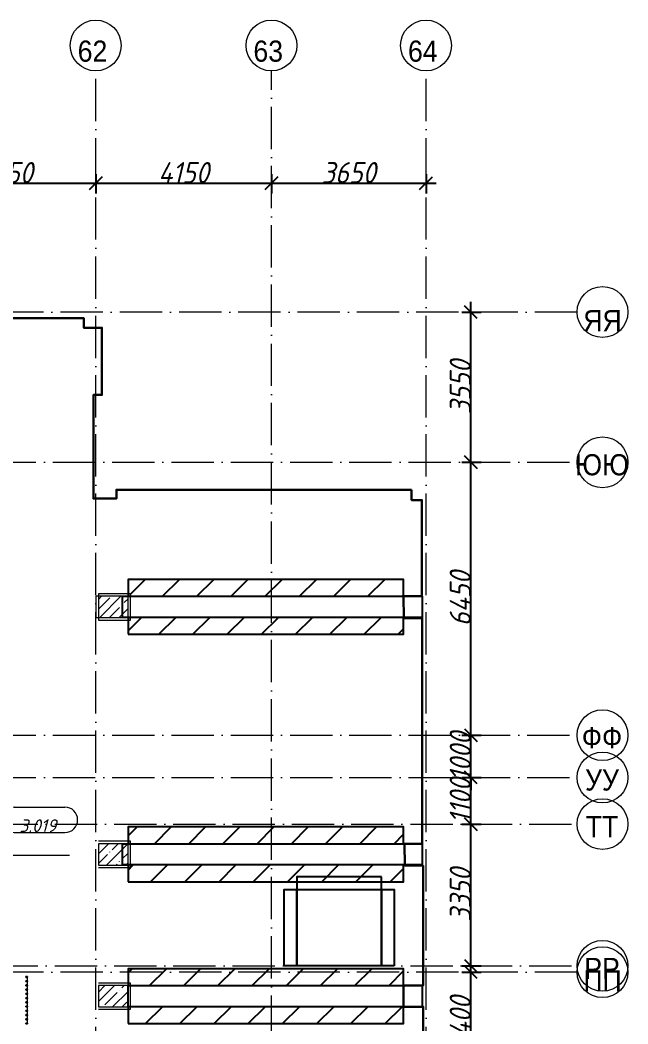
# Model space of a CAD drawing. Header units: millimetres. Extents: x 6277 to 253996, y -115614 to 184496.
# Drawn here: x 81329 to 95682, y 103683 to 127406 of the extents above; entities that cross this region are included whole.
import ezdxf

# ---------------------------------------------------------------- set-up
doc = ezdxf.new("R2010")
doc.units = ezdxf.units.MM
doc.linetypes.add('50_200_ШТРИХ_1Т_ш5_п1_п1_', pattern=[1400, 1000, -200, 0, -200])
for name, color, linetype, lineweight in [('A-ANNO-DIMS', 7, 'Continuous', 9), ('A-WALL', 7, 'Continuous', 5), ('S-COLS', 7, 'Continuous', 9), ('S-COLS-1', 7, 'Continuous', 5), ('Ограждение', 7, 'Continuous', 9), ('Ограждение-1', 7, 'Continuous', 20)]:
    doc.layers.add(name, color=color, linetype=linetype, lineweight=lineweight)
for name, color, linetype, lineweight, true_color in [('A-AREA-IDEN-1', 7, 'Continuous', 9, 0xaaaaaa), ('A-FLOR-1', 7, 'Continuous', 5, 0xc0c0c0), ('Оси-1', 7, 'Continuous', 20, 0xaaaaaa), ('Оси-2', 7, 'Continuous', 9, 0xaaaaaa), ('Оси-3', 7, '50_200_ШТРИХ_1Т_ш5_п1_п1_', 9, 0xaaaaaa)]:
    doc.layers.add(name, color=color, linetype=linetype, lineweight=lineweight, true_color=true_color)
doc.styles.add('Arial', font='arial.ttf', dxfattribs={"width": 0.9, "height": 500})
doc.styles.add('ISOCPEUR_I', font='isocpeui.ttf', dxfattribs={"height": 300})
doc.styles.add('ISOCPEUR_I_1', font='isocpeui.ttf', dxfattribs={"width": 0.9, "height": 500})
doc.dimstyles.new('ISO-2_5_0_9К_БОЛЬШОЙ', dxfattribs={"dimscale": 304.8, "dimtxt": 497.990588, "dimasz": 0.984252, "dimexe": 0.787402, "dimexo": 0, "dimgap": 0, "dimtad": 1, "dimdec": 0, "dimzin": 0, "dimdsep": 46, "dimtxsty": 'ISOCPEUR_I_1', "dimblk1": 'OBLIQUE', "dimblk2": 'OBLIQUE', "dimsah": 1, "dimcen": 0.09, "dimdle": 0.787402, "dimazin": 0, "dimtfac": 1, "dimtdec": 4, "dimtix": 1, "dimtmove": 0, "dimatfit": 3, "dimfxl": 1, "dimtvp": 1, "dimtolj": 1, "dimtzin": 0, "dimarcsym": 2})

# ---------------------------------------------------------------- blocks, each defined once
blk = doc.blocks.new('BSC_Колонна _Прямоугольная - 500х700-V241-АИ_План этажа_Стены_3')
at = {"layer": 'S-COLS-1'}
h = blk.add_hatch(dxfattribs=at)
h.set_pattern_fill('FP_169', color=256, style=0, pattern_type=2)
h.set_pattern_definition([(315, (-70131.04, 93900), (228.0985, 228.0985), []), (315, (-70131.04, 93671.9), (228.0985, 228.0985), [403.225, -80.645, 6.706, -73.939])])
h.paths.add_polyline_path([(-250, 350), (-250, -350), (250, -350), (250, 350), (-103, 350)])
for p, q in [((250, 350), (-250, 350)), ((-250, 350), (-250, -350)), ((250, -350), (250, 350)), ((-250, -350), (250, -350))]:
    blk.add_line(p, q, dxfattribs=at)
blk = doc.blocks.new('BSC_Колонна _Прямоугольная - 500х700-V242-АИ_План этажа_Стены_3')
at = {"layer": 'S-COLS-1'}
h = blk.add_hatch(dxfattribs=at)
h.set_pattern_fill('FP_170', color=256, style=0, pattern_type=2)
h.set_pattern_definition([(315, (-73481.04, 93900), (228.0985, 228.0985), []), (315, (-73481.04, 93671.9), (228.0985, 228.0985), [403.225, -80.645, 6.706, -73.939])])
h.paths.add_polyline_path([(-250, 350), (-250, -350), (250, -350), (250, 350), (86, 350)])
for p, q in [((250, 350), (-250, 350)), ((-250, 350), (-250, -350)), ((250, -350), (250, 350)), ((-250, -350), (250, -350))]:
    blk.add_line(p, q, dxfattribs=at)
blk = doc.blocks.new('BSC_Колонна _Прямоугольная - 500х700-V245-АИ_План этажа_Стены_3')
at = {"layer": 'S-COLS-1'}
h = blk.add_hatch(dxfattribs=at)
h.set_pattern_fill('FP_173', color=256, style=0, pattern_type=2)
h.set_pattern_definition([(315, (-79331.04, 93900), (228.0985, 228.0985), []), (315, (-79331.04, 93671.9), (228.0985, 228.0985), [403.225, -80.645, 6.706, -73.939])])
h.paths.add_polyline_path([(-250, 350), (-250, -350), (250, -350), (250, 350), (-101, 350)])
for p, q in [((250, 350), (-250, 350)), ((-250, 350), (-250, -350)), ((250, -350), (250, 350)), ((-250, -350), (250, -350))]:
    blk.add_line(p, q, dxfattribs=at)
blk = doc.blocks.new('О_Балясина_Труба_ГОСТ 86452 - О_Балясина_Труба_ГОСТ 8645-68 2-26159581-АИ_План этажа_Стены_3')
at = {"layer": 'Ограждение-1'}
for p, q in [((10, 20), (-10, 20)), ((-10, 20), (-10, -20)), ((-7, -17), (-7, 17)), ((-7, 17), (7, 17)), ((7, 17), (7, -17)), ((10, -20), (10, 20)), ((-10, -20), (10, -20)), ((7, -17), (-7, -17))]:
    blk.add_line(p, q, dxfattribs=at)
blk = doc.blocks.new('AAR_СКБ_Марка_помещения_1_5 ммп - Номер _ Площадь-27962135-АИ_План этажа_Стены_3')
at = {"layer": 'A-AREA-IDEN-1'}
for p, q in [((-2.99, 3), (3.01, 3)), ((-2.99, 0), (3.01, 0)), ((-3.53, -2.69), (3.53, -2.69))]:
    blk.add_line(p, q, dxfattribs=at)
for centre, start, end in [((-2.99, 1.5), 90, 270), ((3.01, 1.5), 270, 90)]:
    blk.add_arc(centre, 1.5, start, end, dxfattribs=at)
blk = doc.blocks.new('Ось сетки - Круг_Ø6_00__ISO-2_5_0_9K_-17386508-АИ_План этажа_Стены_3')
at = {"layer": 'Оси-1'}
blk.add_circle((0, 0), 3, dxfattribs=at)
blk = doc.blocks.new('_Oblique')
at = {"color": 0, "linetype": 'ByBlock', "lineweight": -2}
blk.add_line((-0.5, -0.5), (0.5, 0.5), dxfattribs=at)
blk = doc.blocks.new('*D35')
at = {"layer": 'A-ANNO-DIMS', "color": 0, "lineweight": -2, "transparency": 16777216}
for p, q in [((45551, 102266), (45551, 105146)), ((45339, 104906), (45791, 104906)), ((45339, 102506), (45791, 102506))]:
    blk.add_line(p, q, dxfattribs=at)
at = {"layer": 'Defpoints', "color": 0, "transparency": 16777216}
for p in [(45339, 104906), (45551, 104906), (45339, 102506)]:
    blk.add_point(p, dxfattribs=at)
at = {"layer": 'A-ANNO-DIMS', "color": 0, "lineweight": -2, "transparency": 16777216, "xscale": 300, "yscale": 300, "zscale": 300}
for p, rotation in [((45551, 104906), 90), ((45551, 102506), 270)]:
    blk.add_blockref('_Oblique', p, dxfattribs=dict(at, rotation=rotation))
at = {"layer": 'A-ANNO-DIMS', "color": 0, "transparency": 16777216, "insert": (45301, 103706), "char_height": 500, "width": 1562.92, "attachment_point": 5, "rotation": 90, "style": 'ISOCPEUR_I_1'}
blk.add_mtext('\\A1;2400', dxfattribs=at)
blk = doc.blocks.new('*D36')
at = {"layer": 'A-ANNO-DIMS', "color": 0, "lineweight": -2, "transparency": 16777216}
for p, q in [((45551, 104816), (45551, 108646)), ((45339, 108406), (45791, 108406)), ((45339, 105056), (45791, 105056))]:
    blk.add_line(p, q, dxfattribs=at)
at = {"layer": 'Defpoints', "color": 0, "transparency": 16777216}
for p in [(45339, 108406), (45551, 108406), (45339, 105056)]:
    blk.add_point(p, dxfattribs=at)
at = {"layer": 'A-ANNO-DIMS', "color": 0, "lineweight": -2, "transparency": 16777216, "xscale": 300, "yscale": 300, "zscale": 300}
for p, rotation in [((45551, 108406), 90), ((45551, 105056), 270)]:
    blk.add_blockref('_Oblique', p, dxfattribs=dict(at, rotation=rotation))
at = {"layer": 'A-ANNO-DIMS', "color": 0, "transparency": 16777216, "insert": (45301, 106731), "char_height": 500, "width": 1516.96, "attachment_point": 5, "rotation": 90, "style": 'ISOCPEUR_I_1'}
blk.add_mtext('\\A1;3350', dxfattribs=at)
blk = doc.blocks.new('*D37')
at = {"layer": 'A-ANNO-DIMS', "color": 0, "lineweight": -2, "transparency": 16777216}
for p, q in [((45551, 108166), (45551, 109746)), ((45339, 109506), (45791, 109506)), ((45339, 108406), (45791, 108406))]:
    blk.add_line(p, q, dxfattribs=at)
at = {"layer": 'Defpoints', "color": 0, "transparency": 16777216}
for p in [(45339, 109506), (45551, 109506), (45339, 108406)]:
    blk.add_point(p, dxfattribs=at)
at = {"layer": 'A-ANNO-DIMS', "color": 0, "lineweight": -2, "transparency": 16777216, "xscale": 300, "yscale": 300, "zscale": 300}
for p, rotation in [((45551, 109506), 90), ((45551, 108406), 270)]:
    blk.add_blockref('_Oblique', p, dxfattribs=dict(at, rotation=rotation))
at = {"layer": 'A-ANNO-DIMS', "color": 0, "transparency": 16777216, "insert": (45301, 108956), "char_height": 500, "width": 1287.11, "attachment_point": 5, "rotation": 90, "style": 'ISOCPEUR_I_1'}
blk.add_mtext('\\A1;1100', dxfattribs=at)
blk = doc.blocks.new('*D38')
at = {"layer": 'A-ANNO-DIMS', "color": 0, "lineweight": -2, "transparency": 16777216}
for p, q in [((45551, 110506), (45551, 110806)), ((45339, 110506), (45791, 110506)), ((45551, 109506), (45551, 110506)), ((45339, 109506), (45791, 109506)), ((45551, 109506), (45551, 109206))]:
    blk.add_line(p, q, dxfattribs=at)
at = {"layer": 'Defpoints', "color": 0, "transparency": 16777216}
for p in [(45339, 110506), (45551, 110506), (45339, 109506)]:
    blk.add_point(p, dxfattribs=at)
at = {"layer": 'A-ANNO-DIMS', "color": 0, "lineweight": -2, "transparency": 16777216, "xscale": 300, "yscale": 300, "zscale": 300}
for p, rotation in [((45551, 110506), 270), ((45551, 109506), 90)]:
    blk.add_blockref('_Oblique', p, dxfattribs=dict(at, rotation=rotation))
at = {"layer": 'A-ANNO-DIMS', "color": 0, "transparency": 16777216, "insert": (45301, 110006), "char_height": 500, "width": 1402.04, "attachment_point": 5, "rotation": 90, "style": 'ISOCPEUR_I_1'}
blk.add_mtext('\\A1;1000', dxfattribs=at)
blk = doc.blocks.new('*D39')
at = {"layer": 'A-ANNO-DIMS', "color": 0, "lineweight": -2, "transparency": 16777216}
for p, q in [((45551, 110266), (45551, 117195)), ((45339, 116955), (45791, 116955)), ((45339, 110506), (45791, 110506))]:
    blk.add_line(p, q, dxfattribs=at)
at = {"layer": 'Defpoints', "color": 0, "transparency": 16777216}
for p in [(45339, 116955), (45551, 116955), (45339, 110506)]:
    blk.add_point(p, dxfattribs=at)
at = {"layer": 'A-ANNO-DIMS', "color": 0, "lineweight": -2, "transparency": 16777216, "xscale": 300, "yscale": 300, "zscale": 300}
for p, rotation in [((45551, 116955), 90), ((45551, 110506), 270)]:
    blk.add_blockref('_Oblique', p, dxfattribs=dict(at, rotation=rotation))
at = {"layer": 'A-ANNO-DIMS', "color": 0, "transparency": 16777216, "insert": (45301, 113731), "char_height": 500, "width": 1562.92, "attachment_point": 5, "rotation": 90, "style": 'ISOCPEUR_I_1'}
blk.add_mtext('\\A1;6450', dxfattribs=at)
blk = doc.blocks.new('*D40')
at = {"layer": 'A-ANNO-DIMS', "color": 0, "lineweight": -2, "transparency": 16777216}
for p, q in [((45551, 116715), (45551, 120746)), ((45339, 120506), (45791, 120506)), ((45339, 116955), (45791, 116955))]:
    blk.add_line(p, q, dxfattribs=at)
at = {"layer": 'Defpoints', "color": 0, "transparency": 16777216}
for p in [(45339, 120506), (45551, 120506), (45339, 116955)]:
    blk.add_point(p, dxfattribs=at)
at = {"layer": 'A-ANNO-DIMS', "color": 0, "lineweight": -2, "transparency": 16777216, "xscale": 300, "yscale": 300, "zscale": 300}
for p, rotation in [((45551, 120506), 90), ((45551, 116955), 270)]:
    blk.add_blockref('_Oblique', p, dxfattribs=dict(at, rotation=rotation))
at = {"layer": 'A-ANNO-DIMS', "color": 0, "transparency": 16777216, "insert": (45301, 118731), "char_height": 500, "width": 1516.96, "attachment_point": 5, "rotation": 90, "style": 'ISOCPEUR_I_1'}
blk.add_mtext('\\A1;3550', dxfattribs=at)
blk = doc.blocks.new('*D43')
at = {"layer": 'A-ANNO-DIMS', "color": 0, "lineweight": -2, "transparency": 16777216}
for p, q in [((32441, 123762), (32441, 123310)), ((36691, 123762), (36691, 123310)), ((32201, 123550), (36931, 123550))]:
    blk.add_line(p, q, dxfattribs=at)
at = {"layer": 'Defpoints', "color": 0, "transparency": 16777216}
for p in [(32441, 123762), (36691, 123762), (36691, 123550)]:
    blk.add_point(p, dxfattribs=at)
at = {"layer": 'A-ANNO-DIMS', "color": 0, "lineweight": -2, "transparency": 16777216, "xscale": 300, "yscale": 300, "zscale": 300, "rotation": 180}
blk.add_blockref('_Oblique', (32441, 123550), dxfattribs=at)
at = {"layer": 'A-ANNO-DIMS', "color": 0, "lineweight": -2, "transparency": 16777216, "xscale": 300, "yscale": 300, "zscale": 300}
blk.add_blockref('_Oblique', (36691, 123550), dxfattribs=at)
at = {"layer": 'A-ANNO-DIMS', "color": 0, "transparency": 16777216, "insert": (34566, 123800), "char_height": 500, "width": 1562.92, "attachment_point": 5, "style": 'ISOCPEUR_I_1'}
blk.add_mtext('\\A1;4250', dxfattribs=at)
blk = doc.blocks.new('*D44')
at = {"layer": 'A-ANNO-DIMS', "color": 0, "lineweight": -2, "transparency": 16777216}
for p, q in [((36691, 123762), (36691, 123310)), ((40841, 123762), (40841, 123310)), ((36451, 123550), (41081, 123550))]:
    blk.add_line(p, q, dxfattribs=at)
at = {"layer": 'Defpoints', "color": 0, "transparency": 16777216}
for p in [(36691, 123762), (40841, 123762), (40841, 123550)]:
    blk.add_point(p, dxfattribs=at)
at = {"layer": 'A-ANNO-DIMS', "color": 0, "lineweight": -2, "transparency": 16777216, "xscale": 300, "yscale": 300, "zscale": 300, "rotation": 180}
blk.add_blockref('_Oblique', (36691, 123550), dxfattribs=at)
at = {"layer": 'A-ANNO-DIMS', "color": 0, "lineweight": -2, "transparency": 16777216, "xscale": 300, "yscale": 300, "zscale": 300}
blk.add_blockref('_Oblique', (40841, 123550), dxfattribs=at)
at = {"layer": 'A-ANNO-DIMS', "color": 0, "transparency": 16777216, "insert": (38766, 123800), "char_height": 500, "width": 1448, "attachment_point": 5, "style": 'ISOCPEUR_I_1'}
blk.add_mtext('\\A1;4150', dxfattribs=at)
blk = doc.blocks.new('*D45')
at = {"layer": 'A-ANNO-DIMS', "color": 0, "lineweight": -2, "transparency": 16777216}
for p, q in [((40841, 123762), (40841, 123310)), ((44491, 123762), (44491, 123310)), ((40601, 123550), (44731, 123550))]:
    blk.add_line(p, q, dxfattribs=at)
at = {"layer": 'Defpoints', "color": 0, "transparency": 16777216}
for p in [(40841, 123762), (44491, 123762), (44491, 123550)]:
    blk.add_point(p, dxfattribs=at)
at = {"layer": 'A-ANNO-DIMS', "color": 0, "lineweight": -2, "transparency": 16777216, "xscale": 300, "yscale": 300, "zscale": 300, "rotation": 180}
blk.add_blockref('_Oblique', (40841, 123550), dxfattribs=at)
at = {"layer": 'A-ANNO-DIMS', "color": 0, "lineweight": -2, "transparency": 16777216, "xscale": 300, "yscale": 300, "zscale": 300}
blk.add_blockref('_Oblique', (44491, 123550), dxfattribs=at)
at = {"layer": 'A-ANNO-DIMS', "color": 0, "transparency": 16777216, "insert": (42666, 123800), "char_height": 500, "width": 1516.96, "attachment_point": 5, "style": 'ISOCPEUR_I_1'}
blk.add_mtext('\\A1;3650', dxfattribs=at)
blk = doc.blocks.new('osi')
at = {"layer": 'Оси-3'}
for p, q in [((36690.8, 83013.9), (36690.8, 126205.7)), ((40840.8, 82355.8), (40840.8, 126205.7)), ((44490.8, 83013.9), (44490.8, 126205.7)), ((48058.7, 120505.8), (6276.8, 120505.8)), ((6276.8, 116955.5), (48058.7, 116955.5)), ((6276.8, 110505.8), (48058.7, 110505.8)), ((6276.8, 109505.8), (48058.7, 109505.8)), ((25922, 108405.8), (48058.7, 108405.8)), ((48058.7, 104905.8), (6276.8, 104905.8)), ((25922, 105055.8), (48058.7, 105055.8))]:
    blk.add_line(p, q, dxfattribs=at)
at = {"layer": 'Оси-1', "xscale": 199.9999999999999, "yscale": 199.9999999999999, "zscale": 199.9999999999999}
for p in [(36690.8, 126805.7), (40840.8, 126805.7), (44490.8, 126805.7), (44490.8, 126805.7)]:
    blk.add_blockref('Ось сетки - Круг_Ø6_00__ISO-2_5_0_9K_-17386508-АИ_План этажа_Стены_3', p, dxfattribs=at)
for p, rotation in [((48658.7, 120505.8), 89.9999999999998), ((48658.7, 116955.5), 269.9999999999995), ((48658.7, 110505.8), 269.9999999999995), ((48658.7, 109505.8), 269.9999999999995), ((48658.7, 108405.8), 269.9999999999995), ((48658.7, 105055.8), 269.9999999999995), ((48658.7, 104905.8), 89.99999999999982)]:
    blk.add_blockref('Ось сетки - Круг_Ø6_00__ISO-2_5_0_9K_-17386508-АИ_План этажа_Стены_3', p, dxfattribs=dict(at, rotation=rotation))
at = {"layer": 'Оси-2', "char_height": 500, "attachment_point": 5, "line_spacing_factor": 0.936439, "style": 'Arial'}
for s, insert, width in [('\\pxqc,t4.572,9.144,13.716,18.288,22.86,27.432,32.004,36.576,41.148,45.72,50.292,54.864,59.436,64.008,68.58,73.152,77.724,82.296,86.868,91.44,96.012,100.584,105.156,109.728,114.3,118.872,123.444,128.016,132.588,137.16,141.732,146.304;{62}', (36614.8, 126668.2), 702), ('\\pxqc,t4.572,9.144,13.716,18.288,22.86,27.432,32.004,36.576,41.148,45.72,50.292,54.864,59.436,64.008,68.58,73.152,77.724,82.296,86.868,91.44,96.012,100.584,105.156,109.728,114.3,118.872,123.444,128.016,132.588,137.16,141.732,146.304;{63}', (40764.8, 126668.2), 702), ('\\pxqc,t4.572,9.144,13.716,18.288,22.86,27.432,32.004,36.576,41.148,45.72,50.292,54.864,59.436,64.008,68.58,73.152,77.724,82.296,86.868,91.44,96.012,100.584,105.156,109.728,114.3,118.872,123.444,128.016,132.588,137.16,141.732,146.304;{64}', (44414.8, 126668.2), 702), ('\\pxqc,t4.572,9.144,13.716,18.288,22.86,27.432,32.004,36.576,41.148,45.72,50.292,54.864,59.436,64.008,68.58,73.152,77.724,82.296,86.868,91.44,96.012,100.584,105.156,109.728,114.3,118.872,123.444,128.016,132.588,137.16,141.732,146.304;{64}', (44414.8, 126668.2), 702), ('\\pxqc,t4.572,9.144,13.716,18.288,22.86,27.432,32.004,36.576,41.148,45.72,50.292,54.864,59.436,64.008,68.58,73.152,77.724,82.296,86.868,91.44,96.012,100.584,105.156,109.728,114.3,118.872,123.444,128.016,132.588,137.16,141.732,146.304;{ЯЯ}', (48658.5, 120302.9), 916.2), ('\\pxqc,t4.572,9.144,13.716,18.288,22.86,27.432,32.004,36.576,41.148,45.72,50.292,54.864,59.436,64.008,68.58,73.152,77.724,82.296,86.868,91.44,96.012,100.584,105.156,109.728,114.3,118.872,123.444,128.016,132.588,137.16,141.732,146.304;{ЮЮ}', (48648.2, 116893.7), 1297.8), ('\\pxqc,t4.572,9.144,13.716,18.288,22.86,27.432,32.004,36.576,41.148,45.72,50.292,54.864,59.436,64.008,68.58,73.152,77.724,82.296,86.868,91.44,96.012,100.584,105.156,109.728,114.3,118.872,123.444,128.016,132.588,137.16,141.732,146.304;{ФФ}', (48647.3, 110444), 964.8), ('\\pxqc,t4.572,9.144,13.716,18.288,22.86,27.432,32.004,36.576,41.148,45.72,50.292,54.864,59.436,64.008,68.58,73.152,77.724,82.296,86.868,91.44,96.012,100.584,105.156,109.728,114.3,118.872,123.444,128.016,132.588,137.16,141.732,146.304;{УУ}', (48647.3, 109444), 822.6), ('\\pxqc,t4.572,9.144,13.716,18.288,22.86,27.432,32.004,36.576,41.148,45.72,50.292,54.864,59.436,64.008,68.58,73.152,77.724,82.296,86.868,91.44,96.012,100.584,105.156,109.728,114.3,118.872,123.444,128.016,132.588,137.16,141.732,146.304;{ТТ}', (48648.2, 108344), 797.4), ('\\pxqc,t4.572,9.144,13.716,18.288,22.86,27.432,32.004,36.576,41.148,45.72,50.292,54.864,59.436,64.008,68.58,73.152,77.724,82.296,86.868,91.44,96.012,100.584,105.156,109.728,114.3,118.872,123.444,128.016,132.588,137.16,141.732,146.304;{РР}', (48647.3, 104994), 846), ('\\pxqc,t4.572,9.144,13.716,18.288,22.86,27.432,32.004,36.576,41.148,45.72,50.292,54.864,59.436,64.008,68.58,73.152,77.724,82.296,86.868,91.44,96.012,100.584,105.156,109.728,114.3,118.872,123.444,128.016,132.588,137.16,141.732,146.304;{ПП}', (48658.5, 104702.9), 916.2)]:
    blk.add_mtext(s, dxfattribs=dict(at, insert=insert, width=width))
at = {"layer": 'A-ANNO-DIMS'}
for base, p1, p2, override, picture, middle in [((36690.8, 123550.1), (32440.8, 123762.2), (36690.8, 123762.2), {"dimpost": '<>', "dimfxl": 4250}, '*D43', (34565.8, 123800.1)), ((40840.8, 123550.1), (36690.8, 123762.2), (40840.8, 123762.2), {"dimpost": '<>', "dimfxl": 4150}, '*D44', (38765.8, 123800.1)), ((44490.8, 123550.1), (40840.8, 123762.2), (44490.8, 123762.2), {"dimpost": '<>', "dimfxl": 3650}, '*D45', (42665.8, 123800.1))]:
    dim = blk.add_linear_dim(base=base, p1=p1, p2=p2, dimstyle='ISO-2_5_0_9К_БОЛЬШОЙ', override=override, dxfattribs=at)
    dim.commit()
    dim.dimension.update_dxf_attribs({"geometry": picture, "text_midpoint": middle})
for base, p1, p2, override, picture, middle in [((45551.2, 120505.8), (45339.1, 116955.5), (45339.1, 120505.8), {"dimpost": '<>', "dimfxl": 3550.347485}, '*D40', (45301.2, 118730.6)), ((45551.2, 116955.5), (45339.1, 110505.8), (45339.1, 116955.5), {"dimpost": '<>', "dimfxl": 6449.652515}, '*D39', (45301.2, 113730.6)), ((45551.2, 110505.8), (45339.1, 109505.8), (45339.1, 110505.8), {"dimpost": '<>', "dimfxl": 1000}, '*D38', (45301.2, 110005.8)), ((45551.2, 109505.8), (45339.1, 108405.8), (45339.1, 109505.8), {"dimpost": '<>', "dimfxl": 1100}, '*D37', (45301.2, 108955.8)), ((45551.2, 108405.8), (45339.1, 105055.8), (45339.1, 108405.8), {"dimpost": '<>', "dimfxl": 3350}, '*D36', (45301.2, 106730.8)), ((45551.2, 104905.8), (45339.1, 102505.8), (45339.1, 104905.8), {"dimpost": '<>', "dimfxl": 2400}, '*D35', (45301.2, 103705.8))]:
    dim = blk.add_linear_dim(base=base, p1=p1, p2=p2, angle=90, dimstyle='ISO-2_5_0_9К_БОЛЬШОЙ', override=override, dxfattribs=at)
    dim.commit()
    dim.dimension.update_dxf_attribs({"geometry": picture, "text_midpoint": middle})

msp = doc.modelspace()

# ---------------------------------------------------------------- hatches: boundary and pattern name
h = msp.add_hatch()
h.set_pattern_fill('ANSI31', color=3, scale=180)
h.paths.add_polyline_path([(72220.3, 101380.4), (67950.4, 101380.4), (67950.4, 100980.4), (72220.3, 100980.4)])
h.paths.add_polyline_path([(72300.3, 102277.4), (72304.1, 102325.4), (67950.4, 102325.4), (67950.4, 101925.4), (72220.3, 101925.4), (72220.3, 102045.4), (72300.3, 102045.4)])
h.paths.add_polyline_path([(78063.8, 101485.4), (73716.3, 101485.4), (73716.3, 101085.4), (78063.8, 101085.4)])
h.paths.add_polyline_path([(78123.8, 102385.4), (73545.3, 102385.4), (73545.3, 102277.4), (73716.3, 102277.4), (73716.3, 101985.4), (78063.8, 101985.4), (78063.8, 102065.4), (78123.8, 102065.4)])
h.paths.add_polyline_path([(72727.2, 104618), (72667.2, 104618), (72667.2, 104738), (67950.4, 104738), (67950.4, 104338), (72727.2, 104338)])
h.paths.add_polyline_path([(72727.2, 105635.4), (67950.4, 105635.4), (67950.4, 105238), (72727.2, 105238)])
h.paths.add_polyline_path([(78503, 97672.4), (78443, 97672.4), (78443, 97732.4), (75553.7, 97732.4), (75553.2, 97332.4), (78503, 97332.4)])
h.paths.add_polyline_path([(78503, 98632.4), (75549.9, 98632.4), (75549.9, 98305.8), (75554.4, 98305.8), (75554.3, 98232.4), (78443, 98232.4), (78443, 98292.4), (78503, 98292.4)])
h.paths.add_polyline_path([(78503, 94172.4), (78443, 94172.4), (78443, 94232.4), (75549.9, 94232.4), (75549.9, 93832.4), (78503, 93832.4)])
h.paths.add_polyline_path([(78503, 95132.4), (75550.4, 95132.4), (75549.9, 94736.1), (75549.9, 94732.4), (78443, 94732.4), (78443, 94792.4), (78503, 94792.4)])
h.paths.add_polyline_path([(90386.2, 95340.4), (83877.2, 95340.4), (83877.2, 95337.8), (83877.2, 94940.4), (90386.2, 94940.4)])
h.paths.add_polyline_path([(90386.2, 96237.8), (83877.2, 96237.8), (83877.2, 95840.4), (90386.2, 95840.4)])
h.paths.add_polyline_path([(90446.2, 98360.4), (83937.2, 98360.4), (83937.2, 97963.1), (90446.2, 97963.1)])
h.paths.add_polyline_path([(90446.2, 99260.4), (83937.2, 99260.4), (83937.2, 98860.4), (90446.2, 98860.4)])
h.paths.add_polyline_path([(90386.2, 104090.4), (83937.2, 104090.4), (83937.2, 104027.8), (83877.2, 104027.8), (83877.2, 103690.4), (90386.2, 103690.4)])
h.paths.add_polyline_path([(90386.2, 104987.8), (83877.2, 104987.8), (83877.2, 104647.8), (83937.2, 104647.8), (83937.2, 104590.4), (90386.2, 104590.4)])
h.paths.add_polyline_path([(90386.2, 107440.4), (83937.2, 107440.4), (83937.2, 107377.8), (83877.2, 107377.8), (83877.2, 107040.4), (90386.2, 107040.4)])
h.paths.add_polyline_path([(90386.2, 108337.8), (83877.2, 108337.8), (83877.2, 107997.8), (83937.2, 107997.8), (83937.2, 107940.4), (90386.2, 107940.4)])
h.paths.add_polyline_path([(90386.2, 113290.4), (83937.2, 113290.4), (83937.2, 113227.8), (83877.2, 113227.8), (83877.2, 112890.4), (90386.2, 112890.4)])
h.paths.add_polyline_path([(90386.2, 114187.8), (83877.2, 114187.8), (83877.2, 113847.8), (83937.2, 113847.8), (83937.2, 113790.4), (90386.2, 113790.4)])
h.paths.add_polyline_path([(77973, 110156.4), (73382.4, 110156.4), (73382.4, 109756.4), (77973, 109756.4)])
h.paths.add_polyline_path([(77973, 111081.4), (73369.4, 111081.4), (73369.4, 110681.4), (77973, 110681.4)])
h.paths.add_polyline_path([(77973, 112532.4), (73382.4, 112532.4), (73382.4, 112132.4), (77973, 112132.4)])
h.paths.add_polyline_path([(78159.2, 113432.4), (74557.5, 113432.4), (74557.5, 113032.4), (77973, 113032.4), (77973, 113056.7), (78099.2, 113056.7), (78099.2, 113092.4), (78159.2, 113092.4)])
h.paths.add_polyline_path([(78297.2, 117553.4), (73387.4, 117553.4), (73387.4, 117153.4), (78297.2, 117153.4)])
h.paths.add_polyline_path([(78297.2, 116653.4), (73387.4, 116653.4), (73387.4, 116253.4), (78297.2, 116253.4)])

# ---------------------------------------------------------------- linework, layer by layer
at = {"lineweight": 30}
for points in [[(83061.4, 116096.4), (83061.4, 118546.4), (83081.4, 118546.4), (83261.4, 118546.4), (83261.4, 120133.4), (83061.4, 120133.4), (82831.4, 120133.4), (82831.4, 120363.4), (79131.4, 120363.4), (79131.4, 120107.4), (78607.4, 120107.4), (78607.4, 120370.4), (73257.4, 120370.4)], [(90573.4, 116306.4), (83601.4, 116306.4), (83601.4, 116096.4), (83061.4, 116096.4), (83061.4, 116096.4)], [(90573.4, 116306.4), (90573.4, 116061.4), (90818.4, 116061.4), (90818.4, 113790.4), (90383.4, 113790.4), (90394.1, 113271.7), (90824.1, 113271.7), (90824.1, 107940.4), (90404.1, 107940.4), (90418.2, 107426.4), (90846.2, 107426.4), (90846.2, 104590.4), (90386.2, 104590.4), (90386.2, 104090.4), (90851.2, 104090.4), (90851.2, 98860.4), (90396.2, 98860.4), (90396.2, 98371.4), (90852.2, 98371.4), (90852.2, 95840.4), (90397.2, 95840.4), (90397.2, 95340.4), (90854.1, 95340.4), (90858.6, 90781.4)]]:
    msp.add_lwpolyline(points, dxfattribs=at)
at = {"color": 3}
for points in [[(83877.2, 113787.8), (90386.2, 113787.8), (90386.2, 114187.8), (83877.2, 114187.8)], [(83745.5, 113790.4), (90824.1, 113790.4), (90824.1, 113290.4), (83745.5, 113290.4)], [(83877.2, 112890.4), (90386.2, 112890.4), (90386.2, 113290.4), (83877.2, 113290.4)], [(83877.2, 107937.8), (90386.2, 107937.8), (90386.2, 108337.8), (83877.2, 108337.8)], [(83745.5, 107940.4), (90824.1, 107940.4), (90824.1, 107440.4), (83745.5, 107440.4)], [(83877.2, 107040.4), (90386.2, 107040.4), (90386.2, 107440.4), (83877.2, 107440.4)], [(83877.2, 104587.8), (90386.2, 104587.8), (90386.2, 104987.8), (83877.2, 104987.8)], [(83877.2, 104590.4), (90824.1, 104590.4), (90824.1, 104090.4), (83877.2, 104090.4)], [(83877.2, 103690.4), (90386.2, 103690.4), (90386.2, 104090.4), (83877.2, 104090.4)]]:
    msp.add_lwpolyline(points, close=True, dxfattribs=at)
at = {"color": 5}
for points in [[(89863.2, 107155.8), (87863.2, 107155.8), (87863.2, 106855.8), (89863.2, 106855.8)], [(87863.2, 105055.8), (87563.2, 105055.8), (87563.2, 106855.8), (87863.2, 106855.8)], [(89863.2, 105055.8), (87863.2, 105055.8), (87863.2, 106855.8), (89863.2, 106855.8)], [(89863.2, 105055.8), (89863.2, 105055.8), (89863.2, 106855.8), (89863.2, 106855.8)], [(90163.2, 105055.8), (89863.2, 105055.8), (89863.2, 106855.8), (90163.2, 106855.8)]]:
    msp.add_lwpolyline(points, close=True, dxfattribs=at)
at = {"layer": 'A-FLOR-1'}
for p, q in [((81503, 104702.7), (81503, 104782.7)), ((81503, 104602.7), (81503, 104682.7)), ((81503, 104502.7), (81503, 104582.7)), ((81503, 104402.7), (81503, 104482.7)), ((81503, 104302.7), (81503, 104382.7)), ((81503, 104202.7), (81503, 104282.7)), ((81503, 104102.7), (81503, 104182.7)), ((81503, 104002.7), (81503, 104082.7)), ((81503, 103902.7), (81503, 103982.7)), ((81503, 103802.7), (81503, 103882.7)), ((81503, 103702.7), (81503, 103782.7))]:
    msp.add_line(p, q, dxfattribs=at)
at = {"layer": 'A-WALL'}
for p, q in [((83117.2, 113787.8), (83117.2, 113287.8)), ((83177.2, 113787.8), (83117.2, 113787.8)), ((83937.2, 113847.8), (83177.2, 113847.8)), ((83177.2, 113847.8), (83177.2, 113787.8)), ((83937.2, 113227.8), (83937.2, 113847.8)), ((83117.2, 113287.8), (83177.2, 113287.8)), ((83177.2, 113287.8), (83177.2, 113227.8)), ((83177.2, 113227.8), (83937.2, 113227.8)), ((83937.2, 107997.8), (83177.2, 107997.8)), ((83937.2, 107377.8), (83937.2, 107997.8)), ((83177.2, 107377.8), (83937.2, 107377.8)), ((83937.2, 104647.8), (83177.2, 104647.8)), ((83937.2, 104027.8), (83937.2, 104647.8)), ((83177.2, 104027.8), (83937.2, 104027.8))]:
    msp.add_line(p, q, dxfattribs=at)

# ---------------------------------------------------------------- block references
msp.add_blockref('osi', (46423.6, 0))
at = {"layer": 'A-AREA-IDEN-1', "xscale": 199.9999999999999, "yscale": 199.9999999999999, "zscale": 199.9999999999999}
msp.add_blockref('AAR_СКБ_Марка_помещения_1_5 ммп - Номер _ Площадь-27962135-АИ_План этажа_Стены_3', (81786.1, 108205.5), dxfattribs=at)
at = {"layer": 'S-COLS', "rotation": 89.9999999999999}
for name, p in [('BSC_Колонна _Прямоугольная - 500х700-V245-АИ_План этажа_Стены_3', (83527.2, 113537.8)), ('BSC_Колонна _Прямоугольная - 500х700-V242-АИ_План этажа_Стены_3', (83527.2, 107687.8)), ('BSC_Колонна _Прямоугольная - 500х700-V241-АИ_План этажа_Стены_3', (83527.2, 104337.8))]:
    msp.add_blockref(name, p, dxfattribs=at)
at = {"layer": 'Ограждение', "rotation": 90.00000000000024}
for p in [(81483, 104792.7), (81483, 104692.7), (81483, 104592.7), (81483, 104492.7), (81483, 104392.7), (81483, 104292.7), (81483, 104192.7), (81483, 104092.7), (81483, 103992.7), (81483, 103892.7), (81483, 103792.7), (81483, 103692.7)]:
    msp.add_blockref('О_Балясина_Труба_ГОСТ 86452 - О_Балясина_Труба_ГОСТ 8645-68 2-26159581-АИ_План этажа_Стены_3', p, dxfattribs=at)

# ---------------------------------------------------------------- texts
at = {"layer": 'A-AREA-IDEN-1', "insert": (81750.4, 108217.8), "char_height": 300, "width": 900, "attachment_point": 8, "line_spacing_factor": 1.139951, "style": 'ISOCPEUR_I'}
msp.add_mtext('\\pxqc,t8.46667,16.93333,25.4,33.86667,42.33333,50.8,59.26667,67.73333,76.2,84.66667,93.13333,101.6,110.06667,118.53333,127,135.46667,143.93333,152.4,160.86667,169.33333,177.8,186.26667,194.73333,203.2,211.66667,220.13333,228.6,237.06667,245.53333,254,262.46667,270.93333;{3.019}', dxfattribs=at)

doc.saveas('drawing.dxf')
